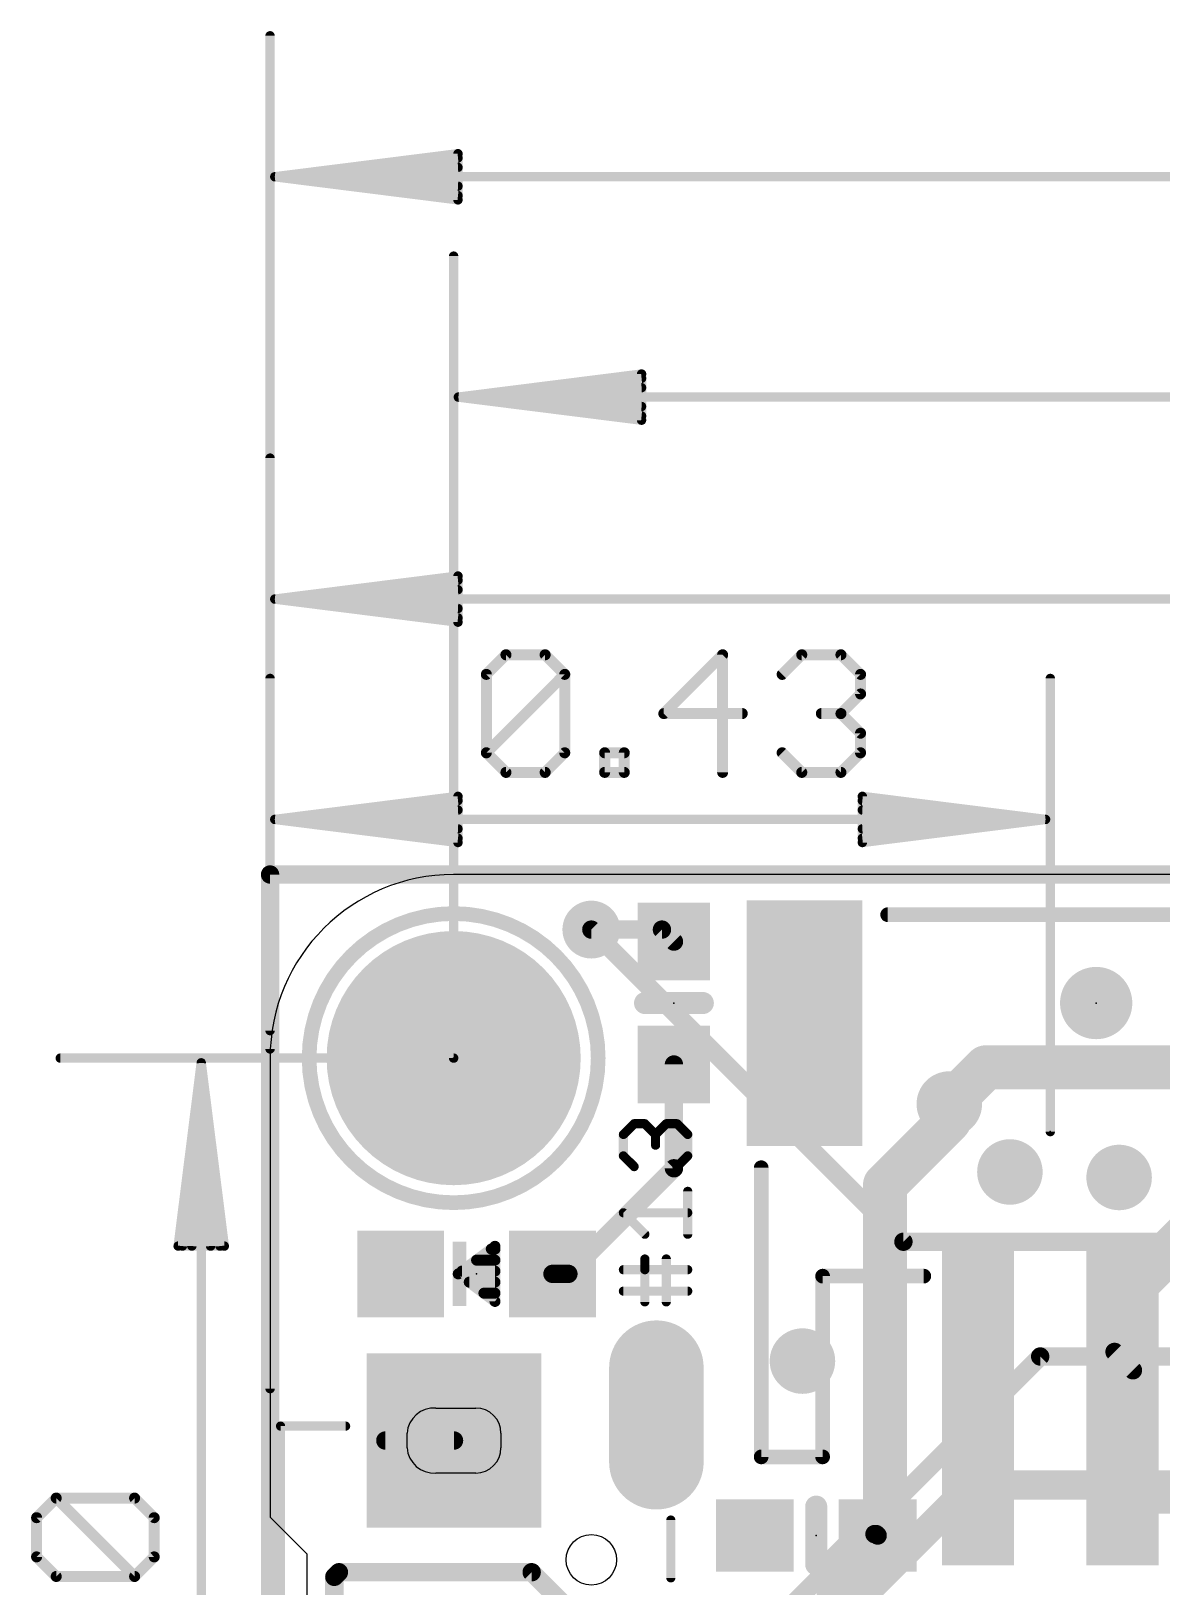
# Model space of a CAD drawing. Extents: x -6.8 to 60.3, y -8.9 to 34.9.
# Drawn here: x -3.31 to 12.34, y 13.01 to 34.53 of the extents above; entities that cross this region are included whole.
import ezdxf

# ---------------------------------------------------------------- set-up
doc = ezdxf.new("R2010")
doc.units = 0
for name, color, linetype in [('1', 12, 'CONTINUOUS'), ('16', 132, 'CONTINUOUS'), ('17', 110, 'CONTINUOUS'), ('18', 110, 'CONTINUOUS'), ('20', 53, 'CONTINUOUS'), ('21', 40, 'CONTINUOUS'), ('23', 40, 'CONTINUOUS'), ('47', 253, 'CONTINUOUS')]:
    doc.layers.add(name, color=color, linetype=linetype)

# ---------------------------------------------------------------- blocks, each defined once
blk = doc.blocks.new('RECT')
blk.add_solid([(-0.5, -0.5), (0.5, -0.5), (-0.5, 0.5), (0.5, 0.5)])
blk = doc.blocks.new('ROUNDP')
at = {"const_width": 0.5}
blk.add_lwpolyline([(0, -0.25, 1), (0, 0.25, 1), (0, -0.25)], format="xyb", dxfattribs=at)
blk = doc.blocks.new('PIE')
at = {"const_width": 0.5}
blk.add_lwpolyline([(0, -0.25, 1), (0, 0.25, 1), (0, -0.25)], format="xyb", dxfattribs=at)
blk = doc.blocks.new('OFFSETP100')
at = {"const_width": 1}
blk.add_lwpolyline([(0, 0), (1, 0)], dxfattribs=at)
at = {"const_width": 0.5}
for points in [[(0, 0.25, 1), (0, -0.25)], [(1, -0.25, 1), (1, 0.25)]]:
    blk.add_lwpolyline(points, format="xyb", dxfattribs=at)
blk = doc.blocks.new('SQUAREP')
blk.add_solid([(-0.5, -0.5), (0.5, -0.5), (-0.5, 0.5), (0.5, 0.5)])
blk = doc.blocks.new('ROUNDV')
at = {"const_width": 0.5}
blk.add_lwpolyline([(0, -0.25, 1), (0, 0.25, 1), (0, -0.25)], format="xyb", dxfattribs=at)

msp = doc.modelspace()

# ---------------------------------------------------------------- linework, layer by layer
at = {"layer": '1'}
for points, const_width in [([(0, 22.86), (0, 0)], 0.254), ([(35.814, 22.86), (0, 22.86)], 0.254), ([(5.422, 22.098), (4.445, 22.098)], 0.254), ([(5.588, 21.932), (5.422, 22.098)], 0.254), ([(5.588, 18.796), (5.588, 20.232)], 0.254), ([(9.398, 19.4564), (9.398, 19.685)], 0.6096), ([(8.509, 18.5674), (9.398, 19.4564)], 0.6096), ([(4.1275, 17.3355), (5.588, 18.796)], 0.254), ([(8.509, 13.882), (8.509, 18.5674)], 0.6096), ([(11.684, 16.891), (12.7, 17.907)], 0.6096), ([(3.9075, 17.3355), (4.1275, 17.3355)], 0.254), ([(11.684, 16.891), (11.684, 16.256)], 0.4064), ([(11.684, 16.256), (11.9385, 16.0015)], 0.254), ([(11.9385, 15.7475), (11.9385, 16.0015)], 0.4064), ([(11.795, 15.604), (11.9385, 15.7475)], 0.4064), ([(11.9385, 15.7475), (11.9385, 14.2235)], 0.4064), ([(1.595, 15.03), (2.545, 15.03)], 0.254), ([(13.764, 14.2235), (11.9385, 14.2235)], 0.4064), ([(8.3625, 13.7355), (7.8655, 13.2385)], 0.6096), ([(8.509, 13.882), (8.3625, 13.7355)], 0.6096), ([(8.387, 13.7355), (8.3625, 13.7355)], 0.254), ([(8.4065, 13.716), (8.387, 13.7355)], 0.254), ([(7.8655, 13.2385), (7.8655, 12.192)], 0.6096), ([(0.889, 13.1445), (0.9525, 13.208)], 0.254), ([(0.889, 6.062), (0.889, 13.1445)], 0.254), ([(0.9525, 13.208), (3.6195, 13.208)], 0.254), ([(3.6195, 13.208), (4.0975, 12.73)], 0.254)]:
    msp.add_lwpolyline(points, dxfattribs=dict(at, const_width=const_width))
for points, const_width in [([(0.0635, 22.86, 1), (-0.0635, 22.86)], 0.127), ([(0, 22.9235, 1), (0, 22.7965)], 0.127), ([(4.445, 22.1615, 1), (4.445, 22.0345)], 0.127), ([(5.4669, 22.1429, 1), (5.3771, 22.0531)], 0.127), ([(5.422, 22.0345, 1), (5.422, 22.1615)], 0.127), ([(5.5431, 21.8871, 1), (5.6329, 21.9769)], 0.127), ([(5.6515, 20.232, 1), (5.5245, 20.232)], 0.127), ([(9.5504, 19.685, 1), (9.2456, 19.685)], 0.3048), ([(9.2456, 19.4564, 1), (9.5504, 19.4564)], 0.3048), ([(9.5058, 19.3486, 1), (9.2902, 19.5642)], 0.3048), ([(5.5245, 18.796, 1), (5.6515, 18.796)], 0.127), ([(5.6329, 18.7511, 1), (5.5431, 18.8409)], 0.127), ([(8.4012, 18.6752, 1), (8.6168, 18.4596)], 0.3048), ([(8.6614, 18.5674, 1), (8.3566, 18.5674)], 0.3048), ([(3.9075, 17.399, 1), (3.9075, 17.272)], 0.127), ([(4.0826, 17.3804, 1), (4.1724, 17.2906)], 0.127), ([(4.1275, 17.272, 1), (4.1275, 17.399)], 0.127), ([(11.5762, 16.9988, 1), (11.7918, 16.7832)], 0.3048), ([(11.7856, 16.891, 1), (11.5824, 16.891)], 0.2032), ([(11.5824, 16.256, 1), (11.7856, 16.256)], 0.2032), ([(11.7289, 16.3009, 1), (11.6391, 16.2111)], 0.127), ([(12.0401, 16.0015, 1), (11.8369, 16.0015)], 0.2032), ([(12.0401, 15.7475, 1), (11.8369, 15.7475)], 0.2032), ([(12.0103, 15.6757, 1), (11.8667, 15.8193)], 0.2032), ([(11.8936, 15.9566, 1), (11.9834, 16.0464)], 0.127), ([(11.7232, 15.6758, 1), (11.8668, 15.5322)], 0.2032), ([(11.8369, 15.7475, 1), (12.0401, 15.7475)], 0.2032), ([(1.595, 15.0935, 1), (1.595, 14.9665)], 0.127), ([(2.545, 14.9665, 1), (2.545, 15.0935)], 0.127), ([(11.9385, 14.3251, 1), (11.9385, 14.1219)], 0.2032), ([(11.8369, 14.2235, 1), (12.0401, 14.2235)], 0.2032), ([(8.2547, 13.8433, 1), (8.4703, 13.6277)], 0.3048), ([(8.4703, 13.6277, 1), (8.2547, 13.8433)], 0.3048), ([(8.3566, 13.882, 1), (8.6614, 13.882)], 0.3048), ([(8.6168, 13.7742, 1), (8.4012, 13.9898)], 0.3048), ([(8.3625, 13.799, 1), (8.3625, 13.672)], 0.127), ([(8.4319, 13.7804, 1), (8.3421, 13.6906)], 0.127), ([(8.3616, 13.6711, 1), (8.4514, 13.7609)], 0.127), ([(8.387, 13.672, 1), (8.387, 13.799)], 0.127), ([(7.7577, 13.3463, 1), (7.9733, 13.1307)], 0.3048), ([(8.0179, 13.2385, 1), (7.7131, 13.2385)], 0.3048), ([(0.9525, 13.1445, 1), (0.8255, 13.1445)], 0.127), ([(0.8441, 13.1894, 1), (0.9339, 13.0996)], 0.127), ([(0.9525, 13.2715, 1), (0.9525, 13.1445)], 0.127), ([(0.9974, 13.1631, 1), (0.9076, 13.2529)], 0.127), ([(3.6644, 13.2529, 1), (3.5746, 13.1631)], 0.127), ([(3.6195, 13.1445, 1), (3.6195, 13.2715)], 0.127)]:
    msp.add_lwpolyline(points, format="xyb", dxfattribs=dict(at, const_width=const_width))
at = {"layer": '16'}
for points, const_width in [([(35.814, 22.86), (0, 22.86)], 0.254), ([(0, 22.86), (0, 0)], 0.254), ([(8.763, 17.78), (4.445, 22.098)], 0.254), ([(9.906, 20.193), (9.398, 19.685)], 0.6096), ([(9.906, 20.193), (19.558, 20.193)], 0.6096), ([(16.002, 17.78), (8.763, 17.78)], 0.254), ([(6.4008, 11.938), (10.6553, 16.1925)], 0.254), ([(10.6553, 16.1925), (13.5255, 16.1925)], 0.254), ([(6.985, 11.684), (9.7155, 14.4145)], 0.4064), ([(9.7155, 14.4145), (16.0655, 14.4145)], 0.4064)]:
    msp.add_lwpolyline(points, dxfattribs=dict(at, const_width=const_width))
for points, const_width in [([(0, 22.9235, 1), (0, 22.7965)], 0.127), ([(0.0635, 22.86, 1), (-0.0635, 22.86)], 0.127), ([(4.4899, 22.1429, 1), (4.4001, 22.0531)], 0.127), ([(9.906, 20.3454, 1), (9.906, 20.0406)], 0.3048), ([(10.0138, 20.0852, 1), (9.7982, 20.3008)], 0.3048), ([(9.2902, 19.7928, 1), (9.5058, 19.5772)], 0.3048), ([(8.763, 17.8435, 1), (8.763, 17.7165)], 0.127), ([(8.7181, 17.7351, 1), (8.8079, 17.8249)], 0.127), ([(10.6553, 16.256, 1), (10.6553, 16.129)], 0.127), ([(10.7002, 16.1476, 1), (10.6104, 16.2374)], 0.127), ([(9.7155, 14.5161, 1), (9.7155, 14.3129)], 0.2032), ([(9.7873, 14.3427, 1), (9.6437, 14.4863)], 0.2032)]:
    msp.add_lwpolyline(points, format="xyb", dxfattribs=dict(at, const_width=const_width))
at = {"layer": '20'}
for p, q in [((48.26, 22.86), (2.54, 22.86)), ((0, 20.32), (0, 13.97)), ((2.295, 15.48), (2.845, 15.48)), ((1.895, 14.93), (1.895, 15.13)), ((3.195, 15.13), (3.195, 14.93)), ((2.845, 14.58), (2.295, 14.58)), ((0, 13.97), (0.508, 13.462)), ((0.508, 13.462), (0.508, 9.398))]:
    msp.add_line(p, q, dxfattribs=at)
msp.add_circle((4.445, 13.38), 0.35, dxfattribs=at)
for centre, radius, start, end in [((2.54, 20.32), 2.54, 90, 180), ((2.27, 15.105), 0.3758, 86.1859, 176.1859), ((2.845, 15.13), 0.35, 0, 90), ((2.27, 14.955), 0.3758, 183.8141, 273.8141), ((2.845, 14.93), 0.35, 270, 0)]:
    msp.add_arc(centre, radius, start, end, dxfattribs=at)
at = {"layer": '21'}
for points, const_width in [([(2.54, 18.32, 1), (2.54, 22.32, 1), (2.54, 18.32)], 0.2032), ([(8.545, 22.3548, 1), (8.545, 22.2532)], 0.1016), ([(5.188, 21.1582, 1), (5.188, 21.0058)], 0.1524), ([(5.988, 21.0058, 1), (5.988, 21.1582)], 0.1524), ([(5.037, 19.4442, 1), (5.037, 19.3807)], 0.0635), ([(5.0595, 19.39, 1), (5.0146, 19.4349)], 0.0635), ([(5.2078, 19.4349, 1), (5.1629, 19.39)], 0.0635), ([(5.1853, 19.3807, 1), (5.1853, 19.4442)], 0.0635), ([(5.4819, 19.4442, 1), (5.4819, 19.3807)], 0.0635), ([(5.5044, 19.39, 1), (5.4595, 19.4349)], 0.0635), ([(5.6527, 19.4349, 1), (5.6078, 19.39)], 0.0635), ([(5.6302, 19.3807, 1), (5.6302, 19.4442)], 0.0635), ([(4.9205, 19.2641, 1), (4.857, 19.2641)], 0.0635), ([(4.8663, 19.2866, 1), (4.9112, 19.2417)], 0.0635), ([(5.3654, 19.2641, 1), (5.3019, 19.2641)], 0.0635), ([(5.3112, 19.2866, 1), (5.3561, 19.2417)], 0.0635), ([(5.3112, 19.2417, 1), (5.3561, 19.2866)], 0.0635), ([(5.8102, 19.2641, 1), (5.7468, 19.2641)], 0.0635), ([(5.756, 19.2417, 1), (5.801, 19.2866)], 0.0635), ([(4.9112, 18.99, 1), (4.8663, 18.9451)], 0.0635), ([(4.857, 18.9675, 1), (4.9205, 18.9675)], 0.0635), ([(5.3019, 19.1158, 1), (5.3654, 19.1158)], 0.0635), ([(5.7468, 18.9675, 1), (5.8102, 18.9675)], 0.0635), ([(5.801, 18.9451, 1), (5.756, 18.99)], 0.0635), ([(5.0146, 18.7968, 1), (5.0595, 18.8417)], 0.0635), ([(5.6078, 18.8417, 1), (5.6527, 18.7968)], 0.0635), ([(6.8458, 18.804, 1), (6.7442, 18.804)], 0.1016), ([(5.8102, 18.4769, 1), (5.7468, 18.4769)], 0.0635), ([(4.8887, 18.2121, 1), (4.8887, 18.1486)], 0.0635), ([(4.9112, 18.2028, 1), (4.8663, 18.1579)], 0.0635), ([(5.7785, 18.1486, 1), (5.7785, 18.2121)], 0.0635), ([(5.1629, 17.8613, 1), (5.2078, 17.9062)], 0.0635), ([(5.7468, 17.8837, 1), (5.8102, 17.8837)], 0.0635), ([(3.0607, 17.7165, 1), (3.0607, 17.6403)], 0.0762), ([(3.1496, 17.7165, 1), (3.0734, 17.7165)], 0.0762), ([(3.1344, 17.686, 1), (3.0886, 17.747)], 0.0762), ([(3.1115, 17.6403, 1), (3.1115, 17.7165)], 0.0762), ([(2.6543, 17.4117, 1), (2.6543, 17.3355)], 0.0762), ([(2.8575, 17.5641, 1), (2.8575, 17.4879)], 0.0762), ([(3.1115, 17.4879, 1), (3.1115, 17.5641)], 0.0762), ([(3.1115, 17.3355, 1), (3.1115, 17.4117)], 0.0762), ([(4.8887, 17.4248, 1), (4.8887, 17.3614)], 0.0635), ([(5.2171, 17.5414, 1), (5.1536, 17.5414)], 0.0635), ([(5.2171, 17.3931, 1), (5.1536, 17.3931)], 0.0635), ([(5.5137, 17.5414, 1), (5.4502, 17.5414)], 0.0635), ([(5.7785, 17.3614, 1), (5.7785, 17.4248)], 0.0635), ([(2.6264, 17.366, 1), (2.5806, 17.305)], 0.0762), ([(2.5806, 17.366, 1), (2.6264, 17.305)], 0.0762), ([(2.7559, 17.2593, 1), (2.7559, 17.1831)], 0.0762), ([(3.1115, 17.1831, 1), (3.1115, 17.2593)], 0.0762), ([(5.1536, 17.3931, 1), (5.2171, 17.3931)], 0.0635), ([(7.645, 17.3548, 1), (7.645, 17.2532)], 0.1016), ([(7.6958, 17.304, 1), (7.5942, 17.304)], 0.1016), ([(9.045, 17.2532, 1), (9.045, 17.3548)], 0.1016), ([(2.9591, 17.1069, 1), (2.9591, 17.0307)], 0.0762), ([(3.0886, 16.924, 1), (3.1344, 16.985)], 0.0762), ([(3.1115, 17.0307, 1), (3.1115, 17.1069)], 0.0762), ([(4.8887, 17.1283, 1), (4.8887, 17.0648)], 0.0635), ([(5.7785, 17.0648, 1), (5.7785, 17.1283)], 0.0635), ([(3.0734, 16.9545, 1), (3.1496, 16.9545)], 0.0762), ([(5.1536, 16.9482, 1), (5.2171, 16.9482)], 0.0635), ([(5.4502, 16.9482, 1), (5.5137, 16.9482)], 0.0635), ([(0.145, 15.2618, 1), (0.145, 15.1982)], 0.0635), ([(0.1768, 15.23, 1), (0.1133, 15.23)], 0.0635), ([(1.045, 15.1982, 1), (1.045, 15.2618)], 0.0635), ([(6.795, 14.8548, 1), (6.795, 14.7532)], 0.1016), ([(6.7442, 14.804, 1), (6.8458, 14.804)], 0.1016), ([(7.5942, 14.804, 1), (7.6958, 14.804)], 0.1016), ([(7.645, 14.7532, 1), (7.645, 14.8548)], 0.1016), ([(7.6327, 14.116, 1), (7.4803, 14.116)], 0.1524), ([(5.5767, 13.93, 1), (5.5133, 13.93)], 0.0635), ([(7.4803, 13.316, 1), (7.6327, 13.316)], 0.1524), ([(5.5133, 13.13, 1), (5.5767, 13.13)], 0.0635)]:
    msp.add_lwpolyline(points, format="xyb", dxfattribs=dict(at, const_width=const_width))
for points, const_width in [([(8.545, 22.304), (13.045, 22.304)], 0.2032), ([(5.988, 21.082), (5.188, 21.082)], 0.3048), ([(4.8887, 19.2641), (5.037, 19.4124)], 0.127), ([(5.037, 19.4124), (5.1853, 19.4124)], 0.127), ([(5.1853, 19.4124), (5.3336, 19.2641)], 0.127), ([(5.3336, 19.2641), (5.4819, 19.4124)], 0.127), ([(5.4819, 19.4124), (5.6302, 19.4124)], 0.127), ([(5.6302, 19.4124), (5.7785, 19.2641)], 0.127), ([(4.8887, 18.9675), (4.8887, 19.2641)], 0.127), ([(5.3336, 19.2641), (5.3336, 19.1158)], 0.127), ([(5.7785, 19.2641), (5.7785, 18.9675)], 0.127), ([(5.037, 18.8193), (4.8887, 18.9675)], 0.127), ([(5.7785, 18.9675), (5.6302, 18.8193)], 0.127), ([(6.795, 14.804), (6.795, 18.804)], 0.2032), ([(5.7785, 17.8837), (5.7785, 18.4769)], 0.127), ([(5.1853, 17.8837), (4.8887, 18.1803)], 0.127), ([(4.8887, 18.1803), (5.7785, 18.1803)], 0.127), ([(3.1115, 17.7165), (2.6035, 17.3355)], 0.1524), ([(3.0607, 17.6784), (3.1115, 17.6784)], 0.1524), ([(3.1115, 16.9545), (3.1115, 17.7165)], 0.1524), ([(2.6543, 17.3736), (3.1115, 17.3736)], 0.1524), ([(2.8575, 17.526), (3.1115, 17.526)], 0.1524), ([(4.8887, 17.3931), (5.7785, 17.3931)], 0.127), ([(5.1853, 17.3931), (5.1853, 17.5414)], 0.127), ([(5.1853, 16.9482), (5.1853, 17.3931)], 0.127), ([(5.4819, 16.9482), (5.4819, 17.5414)], 0.127), ([(2.6035, 17.3355), (3.1115, 16.9545)], 0.1524), ([(2.7559, 17.2212), (3.1115, 17.2212)], 0.1524), ([(9.045, 17.304), (7.645, 17.304)], 0.2032), ([(7.645, 17.304), (7.645, 14.804)], 0.2032), ([(2.9591, 17.0688), (3.1115, 17.0688)], 0.1524), ([(5.7785, 17.0965), (4.8887, 17.0965)], 0.127), ([(1.045, 15.23), (0.145, 15.23)], 0.127), ([(0.145, 15.23), (0.145, 7.63)], 0.127), ([(7.645, 14.804), (6.795, 14.804)], 0.2032), ([(7.5565, 14.116), (7.5565, 13.316)], 0.3048), ([(5.545, 13.93), (5.545, 13.13)], 0.127)]:
    msp.add_lwpolyline(points, dxfattribs=dict(at, const_width=const_width))
at = {"layer": '23'}
for p in [(5.588, 21.082), (11.43, 21.082), (2.54, 20.32), (10.795, 19.304), (2.8575, 17.3355), (7.5565, 13.716)]:
    msp.add_point(p, dxfattribs=at)
at = {"layer": '47'}
for points, const_width in [([(0, 15.748), (0, 34.462)], 0.13), ([(0.065, 32.512), (2.6, 32.8312)], 0.13), ([(0.065, 32.512), (2.6, 32.772)], 0.13), ([(2.6, 32.8312), (2.6, 32.1928)], 0.13), ([(0.065, 32.512), (2.6, 32.642)], 0.13), ([(0.065, 32.512), (50.735, 32.512)], 0.13), ([(2.6, 32.1928), (0.065, 32.512)], 0.13), ([(2.6, 32.382), (0.065, 32.512)], 0.13), ([(2.6, 32.252), (0.065, 32.512)], 0.13), ([(2.54, 20.32), (2.54, 31.414)], 0.13), ([(2.605, 29.464), (5.14, 29.7832)], 0.13), ([(2.605, 29.464), (5.14, 29.724)], 0.13), ([(5.14, 29.7832), (5.14, 29.1448)], 0.13), ([(2.605, 29.464), (5.14, 29.594)], 0.13), ([(2.605, 29.464), (48.195, 29.464)], 0.13), ([(5.14, 29.1448), (2.605, 29.464)], 0.13), ([(5.14, 29.334), (2.605, 29.464)], 0.13), ([(5.14, 29.204), (2.605, 29.464)], 0.13), ([(0, 20.701), (0, 28.62)], 0.13), ([(0.065, 26.67), (2.6, 26.9892)], 0.13), ([(0.065, 26.67), (2.6, 26.93)], 0.13), ([(2.6, 26.9892), (2.6, 26.3508)], 0.13), ([(0.065, 26.67), (2.6, 26.8)], 0.13), ([(0.065, 26.67), (30.415, 26.67)], 0.13), ([(2.6, 26.3508), (0.065, 26.67)], 0.13), ([(2.6, 26.54), (0.065, 26.67)], 0.13), ([(2.6, 26.41), (0.065, 26.67)], 0.13), ([(2.9923, 25.6285), (3.2635, 25.8997)], 0.1524), ([(3.2635, 25.8997), (3.8058, 25.8997)], 0.1524), ([(3.8058, 25.8997), (4.077, 25.6285)], 0.1524), ([(6.2615, 25.8997), (5.448, 25.0862)], 0.1524), ([(6.2615, 24.2727), (6.2615, 25.8997)], 0.1524), ([(7.0852, 25.6285), (7.3564, 25.8997)], 0.1524), ([(7.3564, 25.8997), (7.8987, 25.8997)], 0.1524), ([(7.8987, 25.8997), (8.1699, 25.6285)], 0.1524), ([(0, 20.447), (0, 25.572)], 0.13), ([(2.9923, 24.5439), (2.9923, 25.6285)], 0.1524), ([(2.9923, 24.5439), (4.077, 25.6285)], 0.1524), ([(4.077, 25.6285), (4.077, 24.5439)], 0.1524), ([(8.1699, 25.6285), (8.1699, 25.3574)], 0.1524), ([(10.795, 19.304), (10.795, 25.572)], 0.13), ([(8.1699, 25.3574), (7.8987, 25.0862)], 0.1524), ([(5.448, 25.0862), (6.5327, 25.0862)], 0.1524), ([(7.8987, 25.0862), (7.6275, 25.0862)], 0.1524), ([(7.8987, 25.0862), (8.1699, 24.815)], 0.1524), ([(8.1699, 24.815), (8.1699, 24.5439)], 0.1524), ([(3.2635, 24.2727), (2.9923, 24.5439)], 0.1524), ([(4.077, 24.5439), (3.8058, 24.2727)], 0.1524), ([(4.6295, 24.2727), (4.6295, 24.5439)], 0.1524), ([(4.6295, 24.5439), (4.9006, 24.5439)], 0.1524), ([(4.9006, 24.5439), (4.9006, 24.2727)], 0.1524), ([(7.3564, 24.2727), (7.0852, 24.5439)], 0.1524), ([(8.1699, 24.5439), (7.8987, 24.2727)], 0.1524), ([(3.8058, 24.2727), (3.2635, 24.2727)], 0.1524), ([(4.9006, 24.2727), (4.6295, 24.2727)], 0.1524), ([(7.8987, 24.2727), (7.3564, 24.2727)], 0.1524), ([(0.065, 23.622), (2.6, 23.9412)], 0.13), ([(0.065, 23.622), (2.6, 23.882)], 0.13), ([(2.6, 23.9412), (2.6, 23.3028)], 0.13), ([(10.73, 23.622), (8.195, 23.9412)], 0.13), ([(8.195, 23.9412), (8.195, 23.3028)], 0.13), ([(10.73, 23.622), (8.195, 23.882)], 0.13), ([(0.065, 23.622), (2.6, 23.752)], 0.13), ([(0.065, 23.622), (10.73, 23.622)], 0.13), ([(2.6, 23.3028), (0.065, 23.622)], 0.13), ([(2.6, 23.492), (0.065, 23.622)], 0.13), ([(2.6, 23.362), (0.065, 23.622)], 0.13), ([(10.73, 23.622), (8.195, 23.752)], 0.13), ([(8.195, 23.3028), (10.73, 23.622)], 0.13), ([(8.195, 23.492), (10.73, 23.622)], 0.13), ([(8.195, 23.362), (10.73, 23.622)], 0.13), ([(2.54, 20.32), (-2.9025, 20.32)], 0.13), ([(-0.9525, 20.255), (-1.2717, 17.72)], 0.13), ([(-0.9525, 20.255), (-1.2125, 17.72)], 0.13), ([(-0.9525, 20.255), (-1.0825, 17.72)], 0.13), ([(-0.9525, 2.6685), (-0.9525, 20.255)], 0.13), ([(-0.6333, 17.72), (-0.9525, 20.255)], 0.13), ([(-0.8225, 17.72), (-0.9525, 20.255)], 0.13), ([(-0.6925, 17.72), (-0.9525, 20.255)], 0.13), ([(-1.2717, 17.72), (-0.6333, 17.72)], 0.13), ([(-3.2302, 13.9629), (-2.959, 14.2341)], 0.1524), ([(-2.959, 14.2341), (-1.8744, 14.2341)], 0.1524), ([(-1.8744, 13.1494), (-2.959, 14.2341)], 0.1524), ([(-1.8744, 14.2341), (-1.6032, 13.9629)], 0.1524), ([(-3.2302, 13.4206), (-3.2302, 13.9629)], 0.1524), ([(-1.6032, 13.9629), (-1.6032, 13.4206)], 0.1524), ([(-2.959, 13.1494), (-3.2302, 13.4206)], 0.1524), ([(-1.6032, 13.4206), (-1.8744, 13.1494)], 0.1524), ([(-1.8744, 13.1494), (-2.959, 13.1494)], 0.1524)]:
    msp.add_lwpolyline(points, dxfattribs=dict(at, const_width=const_width))
for points, const_width in [([(0.0325, 34.462, 1), (-0.0325, 34.462)], 0.065), ([(2.6325, 32.8312, 1), (2.5675, 32.8312)], 0.065), ([(2.6041, 32.799, 1), (2.5959, 32.8635)], 0.065), ([(2.6033, 32.7397, 1), (2.5967, 32.8043)], 0.065), ([(0.065, 32.5445, 1), (0.065, 32.4795)], 0.065), ([(0.0691, 32.5442, 1), (0.0609, 32.4798)], 0.065), ([(0.0633, 32.5445, 1), (0.0667, 32.4795)], 0.065), ([(0.0667, 32.5445, 1), (0.0633, 32.4795)], 0.065), ([(0.0683, 32.5443, 1), (0.0617, 32.4797)], 0.065), ([(0.0617, 32.5443, 1), (0.0683, 32.4797)], 0.065), ([(0.0609, 32.5442, 1), (0.0691, 32.4798)], 0.065), ([(2.6017, 32.6095, 1), (2.5983, 32.6745)], 0.065), ([(2.5967, 32.2197, 1), (2.6033, 32.2843)], 0.065), ([(2.5983, 32.3495, 1), (2.6017, 32.4145)], 0.065), ([(2.5675, 32.1928, 1), (2.6325, 32.1928)], 0.065), ([(2.5959, 32.1605, 1), (2.6041, 32.225)], 0.065), ([(2.5725, 31.414, 1), (2.5075, 31.414)], 0.065), ([(5.1725, 29.7832, 1), (5.1075, 29.7832)], 0.065), ([(5.1441, 29.751, 1), (5.1359, 29.8155)], 0.065), ([(5.1433, 29.6917, 1), (5.1367, 29.7563)], 0.065), ([(2.605, 29.4965, 1), (2.605, 29.4315)], 0.065), ([(2.6091, 29.4962, 1), (2.6009, 29.4318)], 0.065), ([(2.6033, 29.4965, 1), (2.6067, 29.4315)], 0.065), ([(2.6067, 29.4965, 1), (2.6033, 29.4315)], 0.065), ([(2.6083, 29.4963, 1), (2.6017, 29.4317)], 0.065), ([(2.6017, 29.4963, 1), (2.6083, 29.4317)], 0.065), ([(2.6009, 29.4962, 1), (2.6091, 29.4318)], 0.065), ([(5.1417, 29.5615, 1), (5.1383, 29.6265)], 0.065), ([(5.1383, 29.3015, 1), (5.1417, 29.3665)], 0.065), ([(5.1075, 29.1448, 1), (5.1725, 29.1448)], 0.065), ([(5.1359, 29.1125, 1), (5.1441, 29.177)], 0.065), ([(5.1367, 29.1717, 1), (5.1433, 29.2363)], 0.065), ([(0.0325, 28.62, 1), (-0.0325, 28.62)], 0.065), ([(2.6325, 26.9892, 1), (2.5675, 26.9892)], 0.065), ([(2.6041, 26.957, 1), (2.5959, 27.0215)], 0.065), ([(2.6033, 26.8977, 1), (2.5967, 26.9623)], 0.065), ([(0.065, 26.7025, 1), (0.065, 26.6375)], 0.065), ([(0.0691, 26.7022, 1), (0.0609, 26.6378)], 0.065), ([(0.0633, 26.7025, 1), (0.0667, 26.6375)], 0.065), ([(0.0667, 26.7025, 1), (0.0633, 26.6375)], 0.065), ([(0.0683, 26.7023, 1), (0.0617, 26.6377)], 0.065), ([(0.0617, 26.7023, 1), (0.0683, 26.6377)], 0.065), ([(0.0609, 26.7022, 1), (0.0691, 26.6378)], 0.065), ([(2.6017, 26.7675, 1), (2.5983, 26.8325)], 0.065), ([(2.5967, 26.3777, 1), (2.6033, 26.4423)], 0.065), ([(2.5983, 26.5075, 1), (2.6017, 26.5725)], 0.065), ([(2.5675, 26.3508, 1), (2.6325, 26.3508)], 0.065), ([(2.5959, 26.3185, 1), (2.6041, 26.383)], 0.065), ([(3.2635, 25.9378, 1), (3.2635, 25.8616)], 0.0762), ([(3.2904, 25.8727, 1), (3.2365, 25.9266)], 0.0762), ([(3.8327, 25.9266, 1), (3.7789, 25.8727)], 0.0762), ([(3.8058, 25.8616, 1), (3.8058, 25.9378)], 0.0762), ([(6.2996, 25.8997, 1), (6.2234, 25.8997)], 0.0762), ([(6.2885, 25.8727, 1), (6.2346, 25.9266)], 0.0762), ([(7.3564, 25.9378, 1), (7.3564, 25.8616)], 0.0762), ([(7.3833, 25.8727, 1), (7.3294, 25.9266)], 0.0762), ([(7.9256, 25.9266, 1), (7.8718, 25.8727)], 0.0762), ([(7.8987, 25.8616, 1), (7.8987, 25.9378)], 0.0762), ([(0.0325, 25.572, 1), (-0.0325, 25.572)], 0.065), ([(3.0304, 25.6285, 1), (2.9542, 25.6285)], 0.0762), ([(2.9654, 25.6555, 1), (3.0193, 25.6016)], 0.0762), ([(4.1151, 25.6285, 1), (4.0389, 25.6285)], 0.0762), ([(4.1039, 25.6016, 1), (4.05, 25.6555)], 0.0762), ([(4.05, 25.6016, 1), (4.1039, 25.6555)], 0.0762), ([(7.0583, 25.6555, 1), (7.1121, 25.6016)], 0.0762), ([(8.208, 25.6285, 1), (8.1318, 25.6285)], 0.0762), ([(8.1429, 25.6016, 1), (8.1968, 25.6555)], 0.0762), ([(10.8275, 25.572, 1), (10.7625, 25.572)], 0.065), ([(8.1318, 25.3574, 1), (8.208, 25.3574)], 0.0762), ([(8.1968, 25.3304, 1), (8.1429, 25.3843)], 0.0762), ([(5.448, 25.1243, 1), (5.448, 25.0481)], 0.0762), ([(5.4211, 25.1131, 1), (5.475, 25.0593)], 0.0762), ([(6.5327, 25.0481, 1), (6.5327, 25.1243)], 0.0762), ([(7.6275, 25.1243, 1), (7.6275, 25.0481)], 0.0762), ([(7.9256, 25.1131, 1), (7.8718, 25.0593)], 0.0762), ([(7.8718, 25.1131, 1), (7.9256, 25.0593)], 0.0762), ([(7.8987, 25.0481, 1), (7.8987, 25.1243)], 0.0762), ([(8.208, 24.815, 1), (8.1318, 24.815)], 0.0762), ([(8.1429, 24.7881, 1), (8.1968, 24.842)], 0.0762), ([(3.0193, 24.5708, 1), (2.9654, 24.5169)], 0.0762), ([(2.9654, 24.5708, 1), (3.0193, 24.5169)], 0.0762), ([(2.9542, 24.5439, 1), (3.0304, 24.5439)], 0.0762), ([(4.0389, 24.5439, 1), (4.1151, 24.5439)], 0.0762), ([(4.1039, 24.5169, 1), (4.05, 24.5708)], 0.0762), ([(4.6676, 24.5439, 1), (4.5914, 24.5439)], 0.0762), ([(4.6295, 24.582, 1), (4.6295, 24.5058)], 0.0762), ([(4.9387, 24.5439, 1), (4.8625, 24.5439)], 0.0762), ([(4.9006, 24.5058, 1), (4.9006, 24.582)], 0.0762), ([(7.1121, 24.5708, 1), (7.0583, 24.5169)], 0.0762), ([(8.1318, 24.5439, 1), (8.208, 24.5439)], 0.0762), ([(8.1968, 24.5169, 1), (8.1429, 24.5708)], 0.0762), ([(3.2635, 24.3108, 1), (3.2635, 24.2346)], 0.0762), ([(3.2365, 24.2458, 1), (3.2904, 24.2996)], 0.0762), ([(3.7789, 24.2996, 1), (3.8327, 24.2458)], 0.0762), ([(3.8058, 24.2346, 1), (3.8058, 24.3108)], 0.0762), ([(4.6295, 24.3108, 1), (4.6295, 24.2346)], 0.0762), ([(4.9006, 24.2346, 1), (4.9006, 24.3108)], 0.0762), ([(7.3564, 24.3108, 1), (7.3564, 24.2346)], 0.0762), ([(7.3294, 24.2458, 1), (7.3833, 24.2996)], 0.0762), ([(7.8718, 24.2996, 1), (7.9256, 24.2458)], 0.0762), ([(7.8987, 24.2346, 1), (7.8987, 24.3108)], 0.0762), ([(4.5914, 24.2727, 1), (4.6676, 24.2727)], 0.0762), ([(4.8625, 24.2727, 1), (4.9387, 24.2727)], 0.0762), ([(6.2234, 24.2727, 1), (6.2996, 24.2727)], 0.0762), ([(2.6325, 23.9412, 1), (2.5675, 23.9412)], 0.065), ([(2.6041, 23.909, 1), (2.5959, 23.9735)], 0.065), ([(2.6033, 23.8497, 1), (2.5967, 23.9143)], 0.065), ([(8.1991, 23.9735, 1), (8.1909, 23.909)], 0.065), ([(8.2275, 23.9412, 1), (8.1625, 23.9412)], 0.065), ([(8.1983, 23.9143, 1), (8.1917, 23.8497)], 0.065), ([(0.065, 23.6545, 1), (0.065, 23.5895)], 0.065), ([(0.0691, 23.6542, 1), (0.0609, 23.5898)], 0.065), ([(0.0633, 23.6545, 1), (0.0667, 23.5895)], 0.065), ([(0.0667, 23.6545, 1), (0.0633, 23.5895)], 0.065), ([(0.0683, 23.6543, 1), (0.0617, 23.5897)], 0.065), ([(0.0617, 23.6543, 1), (0.0683, 23.5897)], 0.065), ([(0.0609, 23.6542, 1), (0.0691, 23.5898)], 0.065), ([(2.6017, 23.7195, 1), (2.5983, 23.7845)], 0.065), ([(8.1967, 23.7845, 1), (8.1933, 23.7195)], 0.065), ([(10.7341, 23.5898, 1), (10.7259, 23.6542)], 0.065), ([(10.7259, 23.5898, 1), (10.7341, 23.6542)], 0.065), ([(10.7333, 23.5897, 1), (10.7267, 23.6543)], 0.065), ([(10.7267, 23.5897, 1), (10.7333, 23.6543)], 0.065), ([(10.7283, 23.5895, 1), (10.7317, 23.6545)], 0.065), ([(10.7317, 23.5895, 1), (10.7283, 23.6545)], 0.065), ([(10.73, 23.5895, 1), (10.73, 23.6545)], 0.065), ([(2.5983, 23.4595, 1), (2.6017, 23.5245)], 0.065), ([(8.1933, 23.5245, 1), (8.1967, 23.4595)], 0.065), ([(2.5675, 23.3028, 1), (2.6325, 23.3028)], 0.065), ([(2.5959, 23.2705, 1), (2.6041, 23.335)], 0.065), ([(2.5967, 23.3297, 1), (2.6033, 23.3943)], 0.065), ([(8.1917, 23.3943, 1), (8.1983, 23.3297)], 0.065), ([(8.1909, 23.335, 1), (8.1991, 23.2705)], 0.065), ([(8.1625, 23.3028, 1), (8.2275, 23.3028)], 0.065), ([(-0.0325, 20.701, 1), (0.0325, 20.701)], 0.065), ([(-0.0325, 20.447, 1), (0.0325, 20.447)], 0.065), ([(-2.9025, 20.3525, 1), (-2.9025, 20.2875)], 0.065), ([(-0.92, 20.255, 1), (-0.985, 20.255)], 0.065), ([(-0.9203, 20.2591, 1), (-0.9847, 20.2509)], 0.065), ([(-0.92, 20.2533, 1), (-0.985, 20.2567)], 0.065), ([(-0.92, 20.2567, 1), (-0.985, 20.2533)], 0.065), ([(-0.9202, 20.2583, 1), (-0.9848, 20.2517)], 0.065), ([(-0.9202, 20.2517, 1), (-0.9848, 20.2583)], 0.065), ([(-0.9203, 20.2509, 1), (-0.9847, 20.2591)], 0.065), ([(2.5075, 20.32, 1), (2.5725, 20.32)], 0.065), ([(2.54, 20.2875, 1), (2.54, 20.3525)], 0.065), ([(10.7625, 19.304, 1), (10.8275, 19.304)], 0.065), ([(-1.304, 17.7241, 1), (-1.2395, 17.7159)], 0.065), ([(-1.2717, 17.7525, 1), (-1.2717, 17.6875)], 0.065), ([(-1.2448, 17.7233, 1), (-1.1802, 17.7167)], 0.065), ([(-1.115, 17.7217, 1), (-1.05, 17.7183)], 0.065), ([(-0.855, 17.7183, 1), (-0.79, 17.7217)], 0.065), ([(-0.7248, 17.7167, 1), (-0.6602, 17.7233)], 0.065), ([(-0.6655, 17.7159, 1), (-0.601, 17.7241)], 0.065), ([(-0.6333, 17.6875, 1), (-0.6333, 17.7525)], 0.065), ([(-0.0325, 15.748, 1), (0.0325, 15.748)], 0.065), ([(-2.9321, 14.2611, 1), (-2.986, 14.2072)], 0.0762), ([(-2.959, 14.2722, 1), (-2.959, 14.196)], 0.0762), ([(-2.9321, 14.2072, 1), (-2.986, 14.261)], 0.0762), ([(-1.8474, 14.261, 1), (-1.9013, 14.2072)], 0.0762), ([(-1.8744, 14.196, 1), (-1.8744, 14.2722)], 0.0762), ([(-3.1921, 13.9629, 1), (-3.2683, 13.9629)], 0.0762), ([(-3.2571, 13.9899, 1), (-3.2032, 13.936)], 0.0762), ([(-1.5651, 13.9629, 1), (-1.6413, 13.9629)], 0.0762), ([(-1.6301, 13.936, 1), (-1.5763, 13.9899)], 0.0762), ([(-3.2032, 13.4476, 1), (-3.2571, 13.3937)], 0.0762), ([(-3.2683, 13.4206, 1), (-3.1921, 13.4206)], 0.0762), ([(-1.6413, 13.4206, 1), (-1.5651, 13.4206)], 0.0762), ([(-1.5763, 13.3937, 1), (-1.6301, 13.4476)], 0.0762), ([(-2.959, 13.1875, 1), (-2.959, 13.1113)], 0.0762), ([(-2.986, 13.1225, 1), (-2.9321, 13.1764)], 0.0762), ([(-1.9013, 13.1764, 1), (-1.8474, 13.1225)], 0.0762), ([(-1.9013, 13.1225, 1), (-1.8474, 13.1764)], 0.0762), ([(-1.8744, 13.1113, 1), (-1.8744, 13.1875)], 0.0762)]:
    msp.add_lwpolyline(points, format="xyb", dxfattribs=dict(at, const_width=const_width))

# ---------------------------------------------------------------- block references
at = {"layer": '1', "xscale": 1.075, "rotation": 270}
for p in [(5.588, 21.932), (5.588, 20.232)]:
    msp.add_blockref('RECT', p, dxfattribs=at)
at = {"layer": '1', "rotation": 90}
for p, xscale, yscale in [((7.395, 20.804), 3.4, 1.6), ((1.8075, 17.3355), 1.2, 1.2), ((3.9075, 17.3355), 1.2, 1.2)]:
    msp.add_blockref('RECT', p, dxfattribs=dict(at, xscale=xscale, yscale=yscale))
at = {"layer": '1'}
msp.add_blockref('PIE', (11.43, 21.082), dxfattribs=at)
at = {"layer": '1', "yscale": 4.6}
for p in [(9.795, 15.604), (11.795, 15.604)]:
    msp.add_blockref('RECT', p, dxfattribs=at)
at = {"layer": '1', "xscale": 1.075}
for p in [(6.7065, 13.716), (8.4065, 13.716)]:
    msp.add_blockref('RECT', p, dxfattribs=at)
at = {"layer": '17'}
for name, p, xscale, yscale, rotation in [('ROUNDP', (2.54, 20.32), 3.516, 3.516, 270), ('ROUNDP', (2.54, 20.32), 3.516, 3.516, 270), ('OFFSETP100', (5.345, 14.73), 1.308, 1.308, 90), ('OFFSETP100', (5.345, 14.73), 1.308, 1.308, 90)]:
    msp.add_blockref(name, p, dxfattribs=dict(at, xscale=xscale, yscale=yscale, rotation=rotation))
at = {"layer": '17', "xscale": 2.413, "yscale": 2.413}
msp.add_blockref('SQUAREP', (2.545, 15.03), dxfattribs=at)
msp.add_blockref('SQUAREP', (2.545, 15.03), dxfattribs=at)
at = {"layer": '18'}
for p, xscale, yscale in [((4.445, 22.098), 0.8001, 0.8001), ((4.445, 22.098), 0.8001, 0.8001), ((9.398, 19.685), 0.9064, 0.9064), ((9.398, 19.685), 0.9064, 0.9064), ((10.2362, 18.7452), 0.9064, 0.9064), ((10.2362, 18.7452), 0.9064, 0.9064), ((11.7475, 18.669), 0.9064, 0.9064), ((11.7475, 18.669), 0.9064, 0.9064), ((7.366, 16.129), 0.9064, 0.9064), ((7.366, 16.129), 0.9064, 0.9064)]:
    msp.add_blockref('ROUNDV', p, dxfattribs=dict(at, xscale=xscale, yscale=yscale))
at = {"layer": '21', "xscale": 0.889, "yscale": 0.1905, "rotation": 90}
msp.add_blockref('RECT', (2.6218, 17.3355), dxfattribs=at)

doc.saveas('drawing.dxf')
